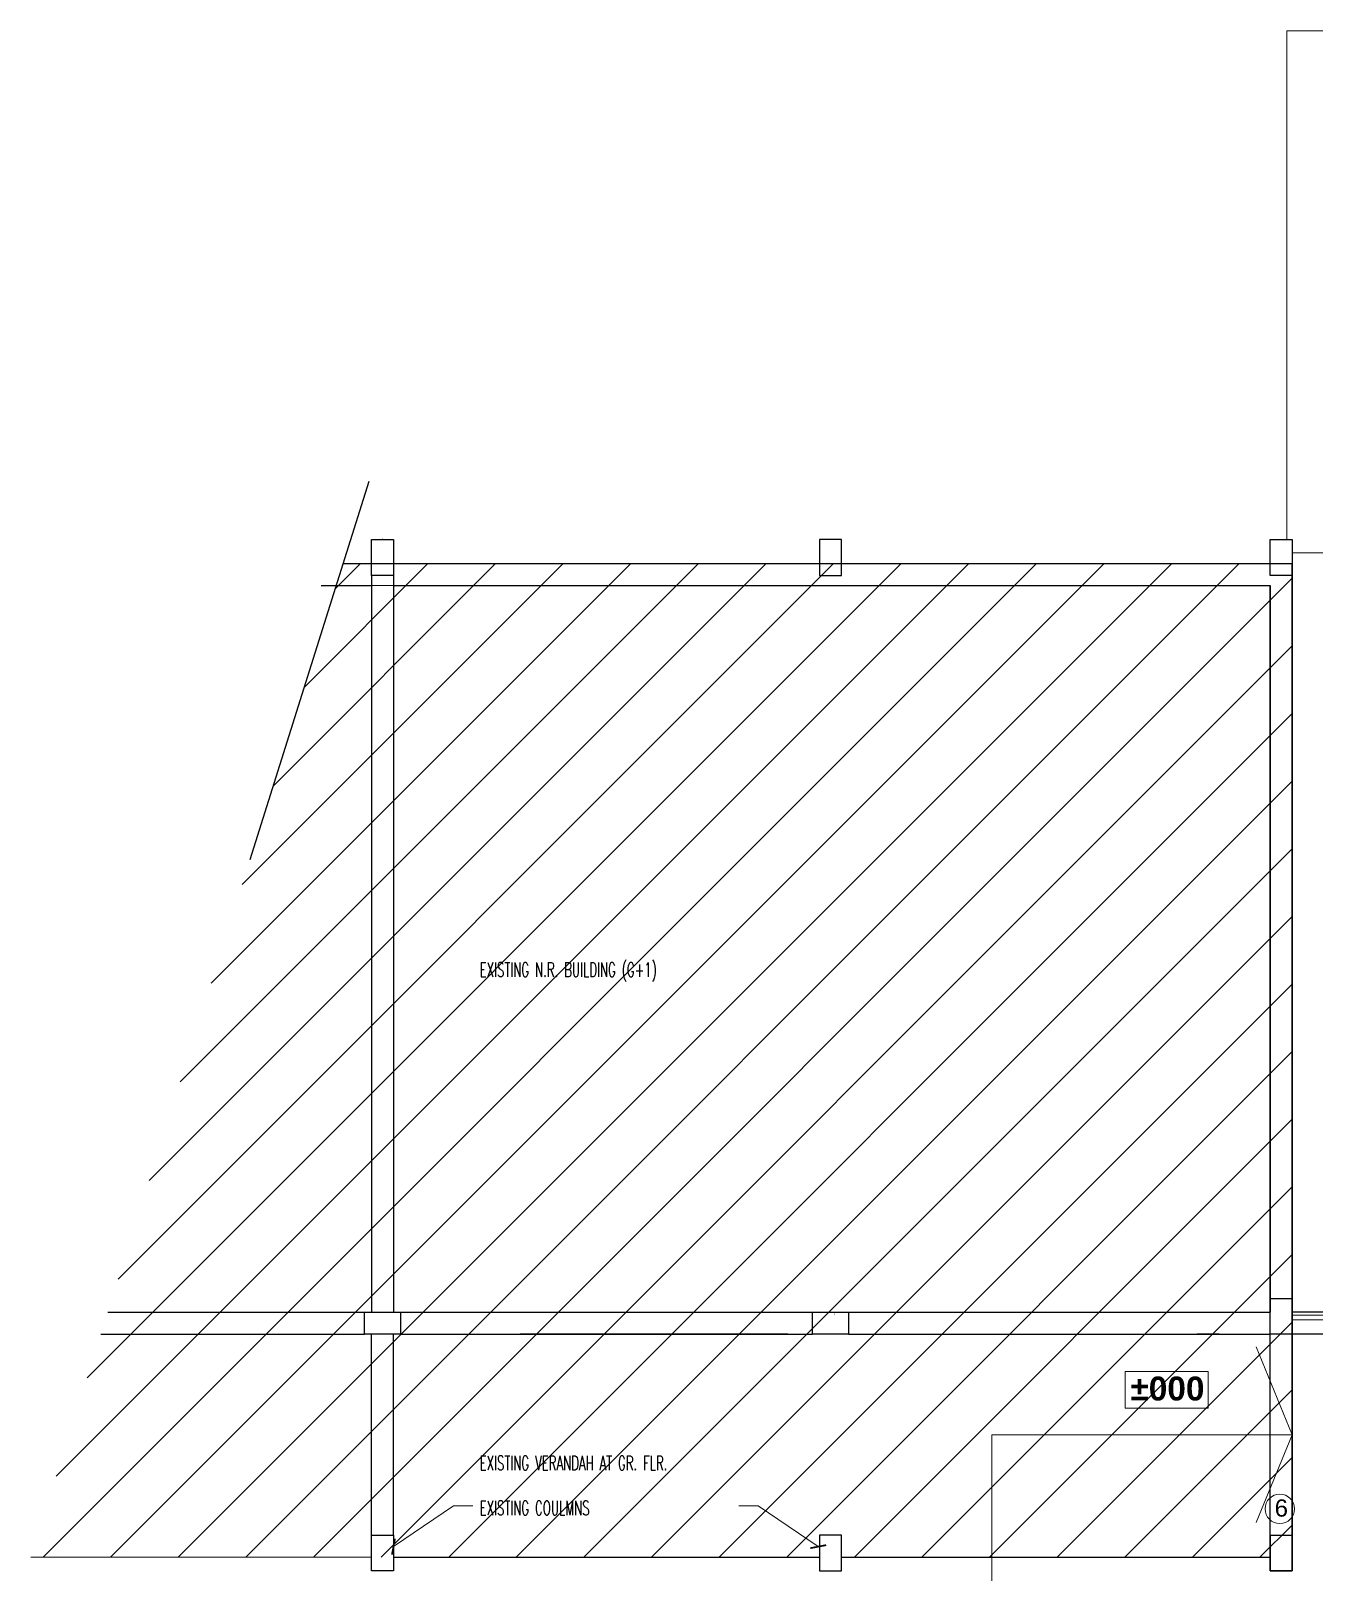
# Model space of a CAD drawing. Header units: inches. Extents: x 5899882 to 5988838, y -468923 to -96891.
# Drawn here: x 5923917 to 5937340, y -116752 to -100634 of the extents above; entities that cross this region are included whole.
import ezdxf

# ---------------------------------------------------------------- set-up
doc = ezdxf.new("R2010")
doc.units = ezdxf.units.IN
doc.header["$MEASUREMENT"] = 0
doc.linetypes.add('DASHED', pattern=[0.75, 0.5, -0.25])
doc.linetypes.add('DASHED2', pattern=[0.375, 0.25, -0.125])
for name, color, linetype in [('0- SLC ARCH LAYOUT', 7, 'Continuous'), ('0-SLC RCC GR. FLOOR', 7, 'Continuous'), ('Beam1', 30, 'Continuous'), ('colaum1', 42, 'Continuous')]:
    doc.layers.add(name, color=color, linetype=linetype)
for name, color, linetype, lineweight in [('ARLC-DIM0', 8, 'Continuous', 5), ('ARLC-ELE0', 8, 'Continuous', 9), ('ARLC-ELE1', 8, 'Continuous', 13), ('ARLC-EXIST', 8, 'Continuous', 5), ('ARLC-RCC', 8, 'Continuous', 25), ('ARLC-TEXT0', 8, 'Continuous', 20), ('ARLC-WALL', 8, 'Continuous', 15), ('txt', 8, 'Continuous', 25)]:
    doc.layers.add(name, color=color, linetype=linetype, lineweight=lineweight)
doc.styles.add('ARIAL', font='tahoma.ttf')
doc.styles.add('RS', font='simplex8.shx', dxfattribs={"width": 0.6, "height": 150})
doc.styles.get("Standard").update_dxf_attribs({"font": 'arial.ttf'})
doc.dimstyles.new('DIM 100', dxfattribs={"dimscale": 100, "dimtxt": 1.5, "dimasz": 1.199999999999999, "dimexe": 1.5, "dimexo": 1.5, "dimgap": 0.4, "dimtad": 0, "dimdec": 0, "dimzin": 9, "dimdsep": 46, "dimtxsty": 'ARIAL', "dimblk": 'ARCHTICK', "dimblk1": 'ARCHTICK', "dimblk2": 'ARCHTICK', "dimcen": 2.5, "dimdle": 0.5, "dimclrd": 1, "dimclre": 251, "dimclrt": 4, "dimadec": 1, "dimazin": 0, "dimtfac": 1, "dimtdec": 0, "dimtmove": 2, "dimatfit": 3, "dimldrblk": 'ARCHTICK', "dimfxl": 1, "dimtzin": 0, "dimlwd": 5, "dimlwe": 5, "dimarcsym": 0})

# ---------------------------------------------------------------- blocks, each defined once
blk = doc.blocks.new('A$C3F525F3E')
at = {"layer": 'colaum1', "ltscale": 0.01}
h = blk.add_hatch(dxfattribs=at)
h.set_pattern_fill('ANSI31', color=0, scale=4000, style=0)
h.set_pattern_definition([(45, (-5711491.308359146, 16954.34172621183), (-353.5533905932737, 353.5533905932738), [])])
h.paths.add_polyline_path([(-18001.44656357355, 809.9999999990686), (-8075.000000953675, 809.9999999990686), (-8075.077957543544, -9580.0000000007), (-21266.38994217757, -9580.00000000064)])
blk.add_point((-17588.53230609093, 1060.07991754869))
at = {"layer": 'Beam1'}
for p, q in [((-17703.53230609093, 1060.07991754869), (-17473.53230609186, 1060.07991754869)), ((-17703.53230609093, 685.0799175486899), (-17703.53230609093, 1060.07991754869)), ((-17473.53230609186, 1060.07991754869), (-17473.53230609186, 685.0799175486899)), ((-12788.53230609093, 1060.079917548457), (-13018.53230609093, 1060.079917548457)), ((-13018.53230609093, 1060.079917548457), (-13018.53230609093, 685.0799175484573)), ((-12788.53230609093, 685.0799175484573), (-12788.53230609093, 1060.079917548457)), ((-18001.44656357355, 809.9999999990686), (-17703.53230608999, 809.9999999990686)), ((-17473.53230609186, 809.9999999990686), (-8075.000000953675, 809.9999999990686)), ((-8075.07795715332, 809.9999999981374), (-8075.07795715332, -7250)), ((-8075.000000953675, 809.9999999990686), (-8075.077957543544, -9580.0000000007)), ((-17473.53230609186, 685.0799175486899), (-17703.53230609093, 685.0799175486899)), ((-17703.53230609093, 685.0799175486899), (-17703.53230609093, -7019.99995215959)), ((-17473.53230609093, 685.0799175486899), (-17473.53230609093, -7019.99995215959)), ((-13018.53230609093, 685.0799175484573), (-12788.53230609093, 685.0799175484573)), ((-8305.07795715332, 580), (-8305.07795715332, -7020.000000001863)), ((-8305.077957543543, -6875.165129301837), (-8075.077957543544, -6875.165129301837)), ((-8305.077957543543, -7250.165129301837), (-8305.077957543543, -6875.165129301837)), ((-8075.077957543544, -6875.165129301837), (-8075.077957543544, -7250.165129301837)), ((-2999.998274300248, -7020.000000006518), (-8075.058749474353, -7019.961921622657)), ((-17703.53230609093, -9350.0000000007), (-17703.53230609093, -7249.999952159123)), ((-17473.53230609093, -9350.0000000007), (-17473.53230609093, -7249.999952159123)), ((-8075.077957543544, -7250.165129301837), (-8305.077957543543, -7250.165129301837)), ((-3000, -7250), (-8075.060475173669, -7249.961921616203)), ((-17703.53230609093, -9350.0000000007), (-17473.53230609186, -9350.0000000007)), ((-17703.53230609093, -9725.0000000007), (-17703.53230609093, -9350.0000000007)), ((-17473.53230609186, -9350.0000000007), (-17473.53230609186, -9725.0000000007)), ((-12788.53230609093, -9350.00000000093), (-13018.53230609093, -9350.00000000093)), ((-13018.53230609093, -9350.00000000093), (-13018.53230609093, -9725.000000000931)), ((-12788.53230609093, -9725.000000000931), (-12788.53230609093, -9350.00000000093)), ((-8305.077957543543, -9350.00000000093), (-8075.077957543544, -9350.00000000093)), ((-8305.077957543543, -9725.000000000931), (-8305.077957543543, -9350.00000000093)), ((-8075.077957543544, -9350.00000000093), (-8075.077957543544, -9725.000000000931)), ((-17473.53230609186, -9725.0000000007), (-17703.53230609093, -9725.0000000007)), ((-13018.53230609093, -9725.000000000931), (-12788.53230609093, -9725.000000000931)), ((-8075.077957543544, -9725.000000000931), (-8305.077957543543, -9725.000000000931))]:
    blk.add_line(p, q, dxfattribs=at)
at = {"layer": 'Beam1', "linetype": 'DASHED2'}
for p, q in [((-8305.077957543543, 1059.914788248017), (-8075.077957543544, 1059.914788248017)), ((-8305.077957543543, 684.9147882480173), (-8305.077957543543, 1059.914788248017)), ((-8075.077957543544, 1059.914788248017), (-8075.077957543544, 684.9147882480173)), ((-8075.077957543544, 684.9147882480173), (-8305.077957543543, 684.9147882480173))]:
    blk.add_line(p, q, dxfattribs=at)
at = {"layer": 'Beam1', "linetype": 'DASHED2', "ltscale": 5}
for p, q in [((-18001.44654851407, 810.0000479232984), (-8305.181881833822, 810.0000479232984)), ((-8073.532306092792, 559.9998964511323), (-8075.155914023516, -7250.165129301837)), ((-12861.2114819698, -7040.946346021257), (-12864.81812007073, -7040.946346021257))]:
    blk.add_line(p, q, dxfattribs=at)
at = {"layer": 'Beam1', "ltscale": 0.1}
for p, q in [((-8075.077957542613, -9580.0000000007), (-8075.077957542613, 809.999999998836)), ((-18231.44656357541, 579.9999999990688), (-17703.53230608999, 579.9999999990688)), ((-18073.7215373069, 579.9999999990688), (-17703.53230609093, 579.9999999990688)), ((-17473.53230609, 579.9999999990688), (-8305.077957543543, 579.9999999990688)), ((-8305.077957543543, -7020.000000000931), (-8305.077957543543, 579.9999999990688)), ((-20461.9380606357, -7020.000000000931), (-17776.03230609093, -7020.000000000931)), ((-17417.07795754354, -7020.000000000931), (-8305.077957543543, -7020.000000000931)), ((-20534.21303436812, -7250.000000001164), (-17776.03230609093, -7250.000000001164)), ((-17401.03230609093, -7250.000000001164), (-13091.03230609093, -7250.000000001164)), ((-13350.00000095274, -7250), (-16150.00000190641, -7249.997698934749)), ((-12716.03230609093, -7250.000000001164), (-8305.077957543543, -7250.000000001164)), ((-8305.077957543543, -9350.0000000007), (-8305.077957543543, -7250.000000001164)), ((-17473.53230609186, -9580.0000000007), (-13018.53230609093, -9580.0000000007)), ((-12788.53230609093, -9580.0000000007), (-8305.077957542613, -9580.0000000007))]:
    blk.add_line(p, q, dxfattribs=at)
at = {"layer": 'Beam1', "linetype": 'DASHED', "ltscale": 2}
blk.add_line((-8839.000000953674, -7249.999952159822), (-9069.000000953676, -7249.999952159822), dxfattribs=at)
at = {"layer": 'colaum1'}
for points in [[(-17401.03230609093, -7019.99995215959), (-17401.03230609093, -7249.999952159123), (-17776.03230609093, -7249.999952159123), (-17776.03230609093, -7019.99995215959)], [(-12716.03230609093, -7019.99995215959), (-12716.03230609093, -7249.999952159123), (-13091.03230609093, -7249.999952159123), (-13091.03230609093, -7019.99995215959)], [(-12716.03230609093, -7020.000000001395), (-12716.03230609093, -7250.00000000093), (-13091.03230609093, -7250.00000000093), (-13091.03230609093, -7020.000000001395)]]:
    blk.add_lwpolyline(points, close=True, dxfattribs=at)
blk = doc.blocks.new('_ArchTick')
at = {"color": 0, "linetype": 'ByBlock', "const_width": 0.15}
blk.add_lwpolyline([(-0.5, -0.5), (0.5, 0.5)], dxfattribs=at)
blk = doc.blocks.new('gr.floor')
at = {"layer": 'ARLC-DIM0', "ltscale": 0.01}
h = blk.add_hatch(dxfattribs=at)
h.set_pattern_fill('ANSI31', color=256, scale=4000, style=0)
h.set_pattern_definition([(45, (-5711491.308359146, 16954.34172619443), (-353.5533905932737, 353.5533905932738), [])])
h.paths.add_polyline_path([(-18001.44656357355, 809.9999999816646), (-8075.000000953674, 809.9999999816646), (-8075.077957543544, -9580.000000018103), (-21266.38994217757, -9580.00000001803)])
for p, q in [((-17732.39448405802, 1666.202017001764), (-18975.20654342696, -2288.787641152609)), ((-18001.44656357355, 809.999999998443), (-8075.000000953674, 809.999999998443)), ((-8075.000000953674, 809.999999998443), (-8075.155914023519, -7250.165129302462))]:
    blk.add_line(p, q)
at = {"layer": 'ARLC-ELE0'}
for p, q in [((-8130.000000952743, 6379.999999997453), (-1030.000000953674, 6379.999999997512)), ((-8130.000000952743, 6379.999999997453), (-8130.000000953674, 1059.914788247392)), ((-7130.000000953674, 919.9999999975116), (-8075.000000953674, 919.9999999975116)), ((-8075.077957347967, -8300.000000001091), (-8450.077957347967, -7381.710951566856)), ((-11216.00000095274, -8300.000000002256), (-11216.00000095367, -12200.00000000249)), ((-8075.077957348898, -8300.000000002256), (-11216.00000095274, -8300.000000002256)), ((-8075.077957347967, -8300.000000001091), (-8450.077957347967, -9218.289048435327))]:
    blk.add_line(p, q, dxfattribs=at)
at = {"layer": 'ARLC-ELE0', "ltscale": 0.6}
blk.add_line((-6450.000000952743, -7100.112251860715), (-8075.160794542171, -7100.165129381858), dxfattribs=at)
at = {"layer": 'ARLC-ELE0'}
blk.add_lwpolyline([(-9819.747566153295, -7638.415336338265), (-8951.492733885534, -7638.415336338265), (-8951.492733885534, -8023.436109154878), (-9819.747566153295, -8023.436109154878)], close=True, dxfattribs=at)
blk.add_circle((-8203.138234103099, -9075.61575244063), 153.8365451347013, dxfattribs=at)
at = {"layer": 'ARLC-ELE1', "ltscale": 0.1}
for p, q in [((-6500.000000951812, -7050.113878673917), (-8075.162421382032, -7050.165129408342)), ((-6300.000000952743, -7250.107371421051), (-8075.155914023519, -7250.165129302462))]:
    blk.add_line(p, q, dxfattribs=at)
at = {"layer": 'ARLC-ELE1'}
blk.add_line((-8305.077957543544, -9350.000000001557), (-8305.077957543544, -7250.00000000179), dxfattribs=at)
at = {"layer": 'ARLC-ELE1', "ltscale": 0.002}
blk.add_line((-8075.077957543544, -9350.000000001557), (-8075.07795715332, -7250.000000000626), dxfattribs=at)
at = {"layer": 'ARLC-EXIST', "ltscale": 5}
for p, q in [((-18001.44654851407, 810.0000479226728), (-8305.181881833822, 810.0000479226728)), ((-8305.181881834753, 580.0000479226728), (-18073.72152224649, 580.0000479226728)), ((-8305.181881834753, 559.9998964509723), (-8305.181881834753, -7145.080068941155)), ((-8073.532306092791, 559.9998964505066), (-8075.155914023519, -7250.165129302462)), ((-12861.2114819698, -7040.946346021883), (-12864.81812007073, -7040.946346021883))]:
    blk.add_line(p, q, dxfattribs=at)
at = {"layer": 'ARLC-EXIST'}
for p, q in [((-17703.53230609, -9580.000000001324), (-21266.38994217757, -9580.000000001324)), ((-13018.53230609, -9580.000000001324), (-17473.53230609186, -9580.000000001324)), ((-8305.077957544476, -9580.000000001324), (-12788.53230609093, -9580.000000001324))]:
    blk.add_line(p, q, dxfattribs=at)
at = {"layer": 'ARLC-RCC'}
for p, q in [((-17703.53230609093, 1060.079917548064), (-17473.53230609186, 1060.079917548064)), ((-17703.53230609093, 685.0799175480643), (-17703.53230609093, 1060.079917548064)), ((-17473.53230609186, 1060.079917548064), (-17473.53230609186, 685.0799175480643)), ((-12788.53230609093, 1060.079917547831), (-13018.53230609093, 1060.079917547831)), ((-13018.53230609093, 1060.079917547831), (-13018.53230609093, 685.0799175478314)), ((-12788.53230609093, 685.0799175478314), (-12788.53230609093, 1060.079917547831)), ((-8305.077957543544, 1059.914788247392), (-8075.077957543544, 1059.914788247392)), ((-8305.077957543544, 684.9147882473917), (-8305.077957543544, 1059.914788247392)), ((-8075.077957543544, 1059.914788247392), (-8075.077957543544, 684.9147882473917)), ((-17473.53230609186, 685.0799175480643), (-17703.53230609093, 685.0799175480643)), ((-13018.53230609093, 685.0799175478314), (-12788.53230609093, 685.0799175478314)), ((-8075.077957543544, 684.9147882473917), (-8305.077957543544, 684.9147882473917)), ((-8305.077957543544, -6875.165129302462), (-8075.077957543544, -6875.165129302462)), ((-8305.077957543544, -7250.165129302462), (-8305.077957543544, -6875.165129302462)), ((-8075.077957543544, -6875.165129302462), (-8075.077957543544, -7250.165129302462)), ((-8075.077957543544, -7250.165129302462), (-8305.077957543544, -7250.165129302462)), ((-17703.53230609093, -9350.000000001324), (-17473.53230609186, -9350.000000001324)), ((-17703.53230609093, -9725.000000001324), (-17703.53230609093, -9350.000000001324)), ((-17473.53230609186, -9350.000000001324), (-17473.53230609186, -9725.000000001324)), ((-12788.53230609093, -9350.000000001557), (-13018.53230609093, -9350.000000001557)), ((-13018.53230609093, -9350.000000001557), (-13018.53230609093, -9725.000000001557)), ((-12788.53230609093, -9725.000000001557), (-12788.53230609093, -9350.000000001557)), ((-8305.077957543544, -9350.000000001557), (-8075.077957543544, -9350.000000001557)), ((-8305.077957543544, -9350.000000001557), (-8305.077957543544, -9725.000000001557)), ((-8075.077957543544, -9725.000000001557), (-8075.077957543544, -9350.000000001557)), ((-17473.53230609186, -9725.000000001324), (-17703.53230609093, -9725.000000001324)), ((-13018.53230609093, -9725.000000001557), (-12788.53230609093, -9725.000000001557)), ((-8305.077957543544, -9725.000000001557), (-8075.077957543544, -9725.000000001557))]:
    blk.add_line(p, q, dxfattribs=at)
for points in [[(-17401.03230609093, -7019.999952160215), (-17401.03230609093, -7249.999952159749), (-17776.03230609093, -7249.999952159749), (-17776.03230609093, -7019.999952160215)], [(-12716.03230609093, -7019.999952160215), (-12716.03230609093, -7249.999952159749), (-13091.03230609093, -7249.999952159749), (-13091.03230609093, -7019.999952160215)], [(-12716.03230609093, -7020.000000002023), (-12716.03230609093, -7250.000000001557), (-13091.03230609093, -7250.000000001557), (-13091.03230609093, -7020.000000002023)]]:
    blk.add_lwpolyline(points, close=True, dxfattribs=at)
blk.add_point((-17588.53230609093, 1060.079917548064), dxfattribs=at)
at = {"layer": 'ARLC-WALL', "ltscale": 0.1}
for p, q in [((-18001.44656357449, 809.9999999982101), (-8075.077957542613, 809.9999999982101)), ((-8075.155914023519, -7250.165129302462), (-8075.077957542613, 809.9999999982101)), ((-18231.44656357542, 579.999999998443), (-8305.077957543544, 579.999999998443)), ((-18073.7215373069, 579.999999998443), (-17647.07795754261, 579.999999998443)), ((-8305.077957543544, -7020.000000001557), (-8305.077957543544, 579.999999998443)), ((-20461.9380606357, -7020.000000001557), (-17776.03230609093, -7020.000000001557)), ((-17417.07795754354, -7020.000000001557), (-8305.077957543544, -7020.000000001557)), ((-20534.21303436812, -7250.00000000179), (-17776.03230609093, -7250.00000000179)), ((-17401.03230609093, -7250.00000000179), (-13091.03230609093, -7250.00000000179)), ((-13350.00000095274, -7250.000000000626), (-16150.00000190642, -7249.997698935375)), ((-12716.03230609093, -7250.00000000179), (-8305.077957543544, -7250.00000000179)), ((-21266.38994217757, -9580.000000001324), (-17703.53230609093, -9580.000000001324)), ((-17473.53230609186, -9580.000000001324), (-13018.53230609093, -9580.000000001324)), ((-12788.53230609093, -9580.000000001324), (-8305.077957542613, -9580.000000001324))]:
    blk.add_line(p, q, dxfattribs=at)
at = {"layer": 'ARLC-WALL'}
for p, q in [((-8075.07795715332, 809.9999999975116), (-8075.07795715332, -7250.000000000626)), ((-8305.07795715332, 579.9999999993743), (-8305.07795715332, -7020.000000002488))]:
    blk.add_line(p, q, dxfattribs=at)
at = {"layer": 'ARLC-TEXT0', "style": 'RS', "width": 0.6}
for s, p in [('EXISTING N.R. BUILDING (G+1)', (-16571.65887165349, -3512.569436615377)), ('EXISTING VERANDAH AT GR. FLR.', (-16571.65887165349, -8671.834092686695)), ('EXISTING COULMNS', (-16571.65887165349, -9140.705387913084))]:
    blk.add_text(s, height=150, dxfattribs=at).set_placement(p)
at = {"layer": 'ARLC-TEXT0', "insert": (-9765.60722725559, -7945.847055423466), "char_height": 250, "width": 475.002407429308, "attachment_point": 7}
blk.add_mtext('{\\fArial|b1|i0|c1|p34;%%P000}', dxfattribs=at)
at = {"layer": 'txt', "insert": (-8257.449130976573, -9159.119711442603), "char_height": 180, "width": 76.71054991998716, "attachment_point": 7}
blk.add_mtext('6', dxfattribs=at)
at = {"layer": 'ARLC-TEXT0', "ltscale": 0.1}
for points in [[(-17473.53230609186, -9470.591448147243), (-16845.34928224888, -9045.268645359596), (-16642.68661400303, -9045.268645359596)], [(-13031.13458932191, -9470.591448147243), (-13659.31761316489, -9045.268645359596), (-13861.98028141074, -9045.268645359596)]]:
    blk.add_leader(points, dimstyle='DIM 100', dxfattribs=at)

msp = doc.modelspace()

# ---------------------------------------------------------------- block references
at = {"layer": '0- SLC ARCH LAYOUT'}
msp.add_blockref('gr.floor', (5945183.866173275, -107014.4693729676), dxfattribs=at)

# ---------------------------------------------------------------- next in the draw order: block references
at = {"layer": '0-SLC RCC GR. FLOOR', "color": 1}
msp.add_blockref('A$C3F525F3E', (5945183.866173275, -107014.4693729676), dxfattribs=at)

doc.saveas('drawing.dxf')
